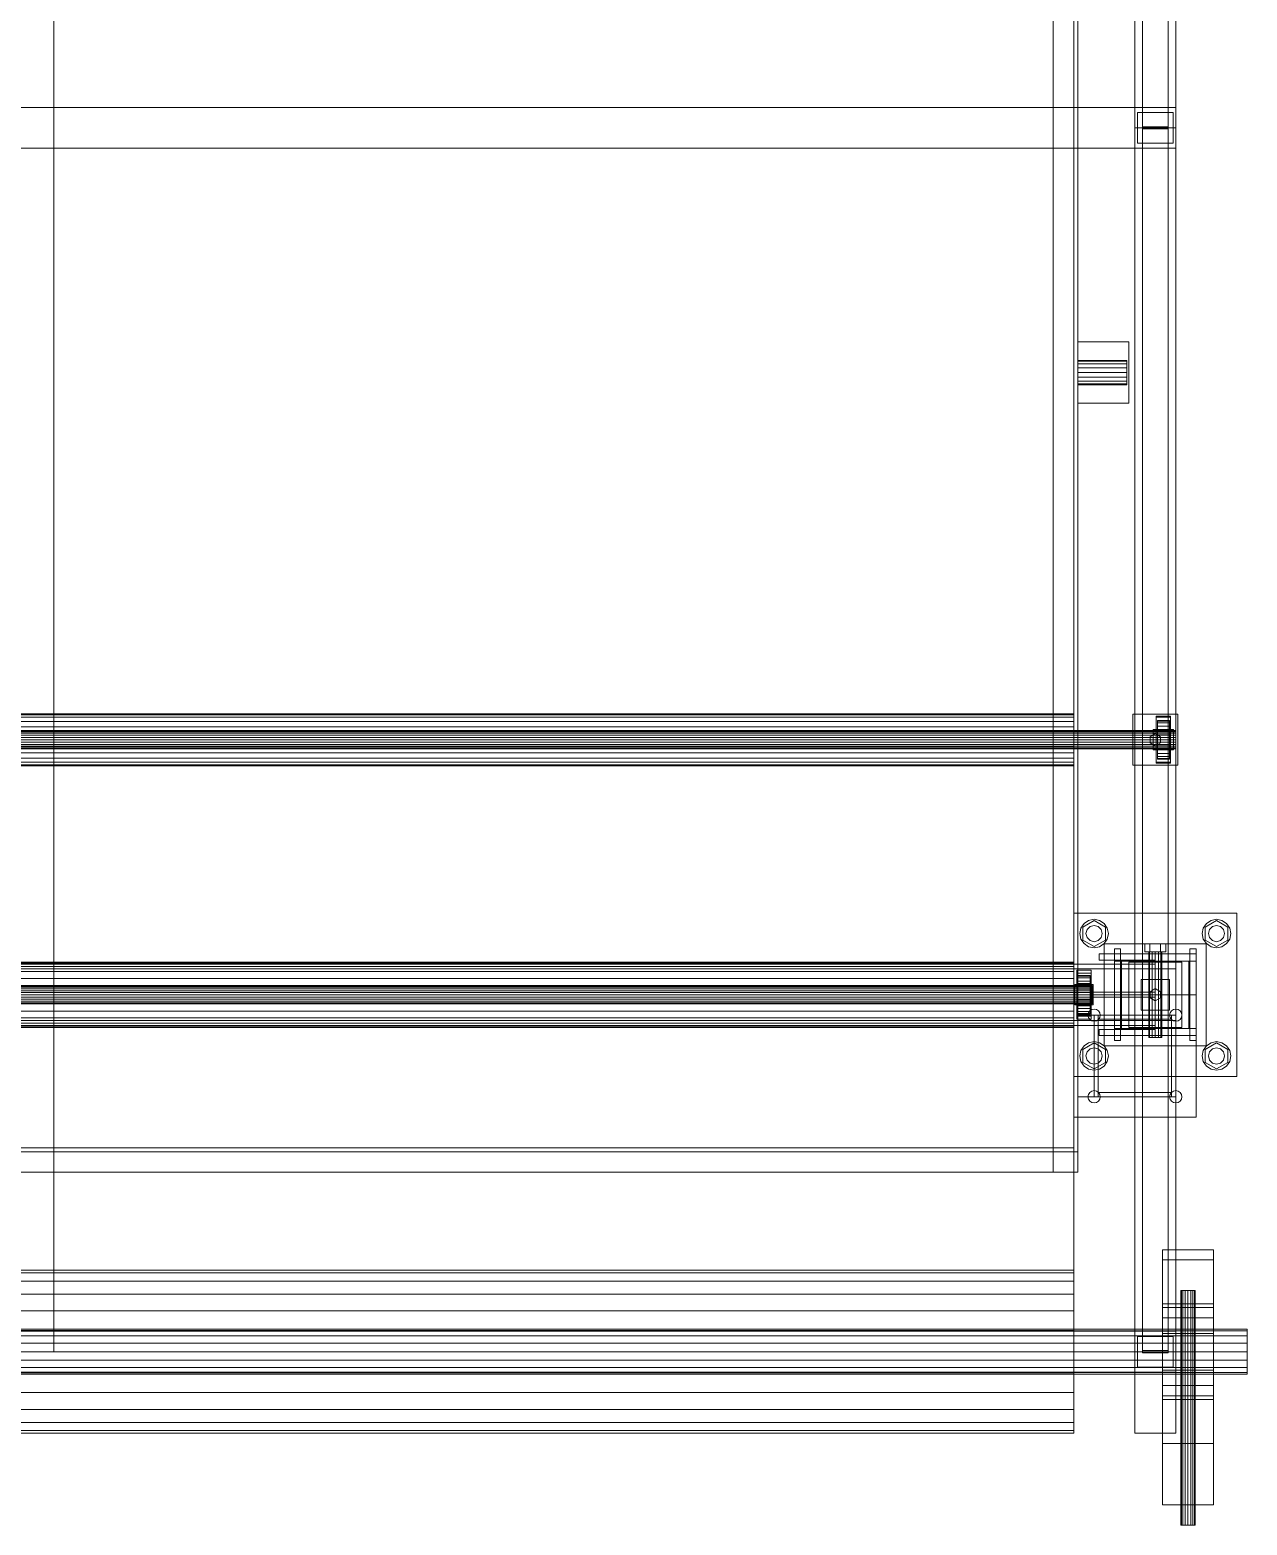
# Model space of a CAD drawing. Header units: millimetres. Extents: x -1970 to 34302, y -65268 to 6837.
# Drawn here: x 981 to 2174, y -56170 to -54704 of the extents above; entities that cross this region are included whole.
import ezdxf

# ---------------------------------------------------------------- set-up
doc = ezdxf.new("R2010")
doc.units = ezdxf.units.MM
doc.layers.add('DET_BUFFER_superior', color=7, linetype='Continuous', lineweight=0)

msp = doc.modelspace()

# ---------------------------------------------------------------- linework, layer by layer
at = {"layer": 'DET_BUFFER_superior'}
for p, q in [((2004, -53500), (2004, -56000)), ((2064, -53600), (2064, -54800)), ((2071.5, -53598.878), (2071.5, -54798.878)), ((2071.5, -54801.122), (2071.5, -53601.122)), ((2096.5, -54798.878), (2096.5, -53598.878)), ((2096.5, -54801.122), (2096.5, -53601.122)), ((2104, -54800), (2104, -53600)), ((1984, -55824), (1984, -54176)), ((2008, -54176), (2008, -55824)), ((2004, -55804), (2004, -54196)), ((2008, -54196), (2008, -55804)), ((2004, -54200), (2004, -55800)), ((1004, -54670), (1004, -55650)), ((2004, -55650), (2004, -54670)), ((-96, -54780), (2104, -54780)), ((2104, -54780), (2104, -54820)), ((2066.5, -54785), (2101.5, -54785)), ((2066.5, -54815), (2066.5, -54785)), ((2096.5, -54798.878), (2071.5, -54798.878)), ((2071.5, -54798.878), (2071.5, -54801.122)), ((2071.5, -55998.878), (2071.5, -54798.878)), ((2096.5, -54801.122), (2096.5, -54798.878)), ((2096.5, -55998.878), (2096.5, -54798.878)), ((2101.5, -54785), (2101.5, -54815)), ((2064, -54800), (2104, -54800)), ((2064, -54800), (2064, -56000)), ((2071.5, -54801.122), (2096.5, -54801.122)), ((2071.5, -54801.122), (2071.5, -56001.122)), ((2096.5, -56001.122), (2096.5, -54801.122)), ((2104, -56000), (2104, -54800)), ((2104, -54820), (-96, -54820)), ((2101.5, -54815), (2066.5, -54815)), ((2008, -55070), (2008, -55010)), ((2008, -55010), (2058, -55010)), ((2058, -55010), (2058, -55070)), ((2008, -55028.913), (2008, -55028)), ((2056, -55028), (2008, -55028)), ((2008, -55028.913), (2008, -55031.515)), ((2008, -55028.913), (2056, -55028.913)), ((2008, -55031.515), (2008, -55035.408)), ((2008, -55031.515), (2056, -55031.515)), ((2056, -55028), (2056, -55028.913)), ((2056, -55028.913), (2056, -55031.515)), ((2056, -55031.515), (2056, -55035.408)), ((2008, -55035.408), (2008, -55040)), ((2008, -55035.408), (2056, -55035.408)), ((2008, -55040), (2008, -55044.592)), ((2008, -55040), (2056, -55040)), ((2008, -55044.592), (2008, -55048.485)), ((2008, -55044.592), (2056, -55044.592)), ((2056, -55035.408), (2056, -55040)), ((2056, -55040), (2056, -55044.592)), ((2056, -55044.592), (2056, -55048.485)), ((2008, -55048.485), (2008, -55051.087)), ((2008, -55048.485), (2056, -55048.485)), ((2008, -55051.087), (2008, -55052)), ((2008, -55051.087), (2056, -55051.087)), ((2008, -55052), (2056, -55052)), ((2056, -55048.485), (2056, -55051.087)), ((2056, -55051.087), (2056, -55052)), ((2058, -55070), (2008, -55070)), ((4, -55374.6), (2004, -55374.6)), ((2004, -55375.465), (4, -55375.465)), ((2004, -55378.003), (4, -55378.003)), ((2004, -55382.039), (4, -55382.039)), ((2004, -55375.465), (2004, -55374.6)), ((2004, -55375.465), (2004, -55378.003)), ((2004, -55378.003), (2004, -55382.039)), ((2004, -55382.039), (2004, -55387.3)), ((2062, -55425), (2062, -55375)), ((2062, -55375), (2106, -55375)), ((2085, -55423), (2085, -55377)), ((2085, -55377), (2099, -55377)), ((2085, -55390), (2085, -55378)), ((2085, -55378), (2099, -55378)), ((2086, -55391), (2086, -55381)), ((2086, -55381), (2086, -55381.647)), ((2086, -55381), (2098, -55381)), ((2086, -55381.647), (2086, -55391.307)), ((2098, -55381.647), (2086, -55381.647)), ((2086, -55381.647), (2086, -55383.546)), ((2086, -55383.546), (2086, -55392.206)), ((2098, -55383.546), (2086, -55383.546)), ((2086, -55383.546), (2086, -55386.565)), ((2098, -55381.647), (2098, -55381)), ((2098, -55381), (2098, -55391)), ((2098, -55391.307), (2098, -55381.647)), ((2098, -55383.546), (2098, -55381.647)), ((2098, -55392.206), (2098, -55383.546)), ((2098, -55386.565), (2098, -55383.546)), ((2099, -55377), (2099, -55423)), ((2099, -55378), (2099, -55390)), ((2106, -55375), (2106, -55425)), ((-96, -55391), (2104, -55391)), ((2104, -55391.307), (-96, -55391.307)), ((2104, -55392.206), (-96, -55392.206)), ((2104, -55393.636), (-96, -55393.636)), ((2104, -55395.5), (-96, -55395.5)), ((2104, -55397.671), (-96, -55397.671)), ((2104, -55400), (-96, -55400)), ((2004, -55387.3), (4, -55387.3)), ((2004, -55393.426), (4, -55393.426)), ((2004, -55400), (4, -55400)), ((2004, -55387.3), (2004, -55393.426)), ((2004, -55393.426), (2004, -55400)), ((2004, -55400), (2004, -55406.574)), ((2084, -55394), (2078.804, -55397)), ((2078.804, -55397), (2078.804, -55403)), ((2082, -55410), (2082, -55390)), ((2082, -55390), (2102, -55390)), ((2089.196, -55397), (2084, -55394)), ((2099, -55390), (2085, -55390)), ((2086, -55386.565), (2086, -55393.636)), ((2098, -55386.565), (2086, -55386.565)), ((2086, -55386.565), (2086, -55390.5)), ((2086, -55390.5), (2086, -55395.5)), ((2098, -55390.5), (2086, -55390.5)), ((2086, -55390.5), (2086, -55395.082)), ((2086, -55391.307), (2086, -55391)), ((2098, -55391), (2086, -55391)), ((2086, -55391.307), (2098, -55391.307)), ((2086, -55392.206), (2086, -55391.307)), ((2086, -55392.206), (2098, -55392.206)), ((2086, -55393.636), (2086, -55392.206)), ((2086, -55393.636), (2098, -55393.636)), ((2086, -55395.5), (2086, -55393.636)), ((2086, -55395.082), (2086, -55397.671)), ((2098, -55395.082), (2086, -55395.082)), ((2086, -55395.082), (2086, -55400)), ((2086, -55395.5), (2098, -55395.5)), ((2086, -55397.671), (2086, -55395.5)), ((2086, -55397.671), (2098, -55397.671)), ((2086, -55400), (2086, -55397.671)), ((2086, -55400), (2098, -55400)), ((2086, -55400), (2086, -55404.918)), ((2086, -55402.329), (2086, -55400)), ((2089.196, -55403), (2089.196, -55397)), ((2098, -55393.636), (2098, -55386.565)), ((2098, -55390.5), (2098, -55386.565)), ((2098, -55395.5), (2098, -55390.5)), ((2098, -55395.082), (2098, -55390.5)), ((2098, -55391), (2098, -55391.307)), ((2098, -55391.307), (2098, -55392.206)), ((2098, -55392.206), (2098, -55393.636)), ((2098, -55393.636), (2098, -55395.5)), ((2098, -55397.671), (2098, -55395.082)), ((2098, -55400), (2098, -55395.082)), ((2098, -55395.5), (2098, -55397.671)), ((2098, -55397.671), (2098, -55400)), ((2098, -55400), (2098, -55402.329)), ((2098, -55404.918), (2098, -55400)), ((2102, -55390), (2102, -55410)), ((2104, -55391.307), (2104, -55391)), ((2104, -55391.307), (2104, -55392.206)), ((2104, -55392.206), (2104, -55393.636)), ((2104, -55393.636), (2104, -55395.5)), ((2104, -55395.5), (2104, -55397.671)), ((2104, -55397.671), (2104, -55400)), ((2104, -55400), (2104, -55402.329)), ((2104, -55402.329), (-96, -55402.329)), ((2104, -55404.5), (-96, -55404.5)), ((2104, -55406.364), (-96, -55406.364)), ((2104, -55407.794), (-96, -55407.794)), ((2104, -55408.693), (-96, -55408.693)), ((2104, -55409), (-96, -55409)), ((2004, -55406.574), (4, -55406.574)), ((2004, -55412.7), (4, -55412.7)), ((2004, -55406.574), (2004, -55412.7)), ((2004, -55412.7), (2004, -55417.961)), ((2078.804, -55403), (2084, -55406)), ((2102, -55410), (2082, -55410)), ((2084, -55406), (2089.196, -55403)), ((2085, -55422), (2085, -55410)), ((2085, -55410), (2099, -55410)), ((2086, -55404.918), (2086, -55402.329)), ((2086, -55402.329), (2098, -55402.329)), ((2086, -55404.5), (2086, -55402.329)), ((2086, -55409.5), (2086, -55404.5)), ((2086, -55404.5), (2098, -55404.5)), ((2086, -55406.364), (2086, -55404.5)), ((2098, -55404.918), (2086, -55404.918)), ((2086, -55404.918), (2086, -55409.5)), ((2086, -55413.435), (2086, -55406.364)), ((2086, -55406.364), (2098, -55406.364)), ((2086, -55407.794), (2086, -55406.364)), ((2086, -55416.454), (2086, -55407.794)), ((2086, -55407.794), (2098, -55407.794)), ((2086, -55408.693), (2086, -55407.794)), ((2086, -55418.353), (2086, -55408.693)), ((2086, -55408.693), (2098, -55408.693)), ((2086, -55409), (2086, -55408.693)), ((2086, -55419), (2086, -55409)), ((2086, -55409), (2098, -55409)), ((2098, -55409.5), (2086, -55409.5)), ((2086, -55409.5), (2086, -55413.435)), ((2098, -55413.435), (2086, -55413.435)), ((2086, -55413.435), (2086, -55416.454)), ((2098, -55402.329), (2098, -55404.918)), ((2098, -55402.329), (2098, -55404.5)), ((2098, -55404.5), (2098, -55409.5)), ((2098, -55404.5), (2098, -55406.364)), ((2098, -55409.5), (2098, -55404.918)), ((2098, -55406.364), (2098, -55413.435)), ((2098, -55406.364), (2098, -55407.794)), ((2098, -55407.794), (2098, -55416.454)), ((2098, -55407.794), (2098, -55408.693)), ((2098, -55408.693), (2098, -55418.353)), ((2098, -55408.693), (2098, -55409)), ((2098, -55409), (2098, -55419)), ((2098, -55413.435), (2098, -55409.5)), ((2098, -55416.454), (2098, -55413.435)), ((2099, -55410), (2099, -55422)), ((2104, -55402.329), (2104, -55404.5)), ((2104, -55404.5), (2104, -55406.364)), ((2104, -55406.364), (2104, -55407.794)), ((2104, -55407.794), (2104, -55408.693)), ((2104, -55408.693), (2104, -55409)), ((2004, -55417.961), (4, -55417.961)), ((2004, -55421.997), (4, -55421.997)), ((2004, -55424.535), (4, -55424.535)), ((2004, -55425.4), (4, -55425.4)), ((2004, -55417.961), (2004, -55421.997)), ((2004, -55421.997), (2004, -55424.535)), ((2004, -55424.535), (2004, -55425.4)), ((2106, -55425), (2062, -55425)), ((2099, -55422), (2085, -55422)), ((2099, -55423), (2085, -55423)), ((2098, -55416.454), (2086, -55416.454)), ((2086, -55416.454), (2086, -55418.353)), ((2098, -55418.353), (2086, -55418.353)), ((2086, -55418.353), (2086, -55419)), ((2098, -55419), (2086, -55419)), ((2098, -55418.353), (2098, -55416.454)), ((2098, -55419), (2098, -55418.353)), ((2004, -55730), (2004, -55570)), ((2004, -55570), (2164, -55570)), ((2018.642, -55577.066), (2024, -55576)), ((2024, -55576), (2029.358, -55577.066)), ((2138.642, -55577.066), (2144, -55576)), ((2144, -55576), (2149.358, -55577.066)), ((2164, -55570), (2164, -55730)), ((2010, -55590), (2011.066, -55584.642)), ((2011.066, -55595.358), (2010, -55590)), ((2011.066, -55584.642), (2014.101, -55580.101)), ((2012.915, -55583.6), (2024, -55577.2)), ((2012.915, -55596.4), (2012.915, -55583.6)), ((2014.101, -55580.101), (2018.642, -55577.066)), ((2016, -55590), (2017.072, -55586)), ((2017.072, -55594), (2016, -55590)), ((2017.072, -55586), (2020, -55583.072)), ((2020, -55583.072), (2024, -55582)), ((2024, -55577.2), (2035.085, -55583.6)), ((2024, -55582), (2028, -55583.072)), ((2028, -55583.072), (2030.928, -55586)), ((2029.358, -55577.066), (2033.899, -55580.101)), ((2030.928, -55586), (2032, -55590)), ((2032, -55590), (2030.928, -55594)), ((2033.899, -55580.101), (2036.934, -55584.642)), ((2035.085, -55583.6), (2035.085, -55596.4)), ((2036.934, -55584.642), (2038, -55590)), ((2038, -55590), (2036.934, -55595.358)), ((2130, -55590), (2131.066, -55584.642)), ((2131.066, -55595.358), (2130, -55590)), ((2131.066, -55584.642), (2134.101, -55580.101)), ((2132.915, -55583.6), (2144, -55577.2)), ((2132.915, -55596.4), (2132.915, -55583.6)), ((2134.101, -55580.101), (2138.642, -55577.066)), ((2136, -55590), (2137.072, -55586)), ((2137.072, -55594), (2136, -55590)), ((2137.072, -55586), (2140, -55583.072)), ((2140, -55583.072), (2144, -55582)), ((2144, -55577.2), (2155.085, -55583.6)), ((2144, -55582), (2148, -55583.072)), ((2148, -55583.072), (2150.928, -55586)), ((2149.358, -55577.066), (2153.899, -55580.101)), ((2150.928, -55586), (2152, -55590)), ((2152, -55590), (2150.928, -55594)), ((2153.899, -55580.101), (2156.934, -55584.642)), ((2155.085, -55583.6), (2155.085, -55596.4)), ((2156.934, -55584.642), (2158, -55590)), ((2158, -55590), (2156.934, -55595.358)), ((2014.101, -55599.899), (2011.066, -55595.358)), ((2024, -55602.8), (2012.915, -55596.4)), ((2018.642, -55602.934), (2014.101, -55599.899)), ((2020, -55596.928), (2017.072, -55594)), ((2024, -55604), (2018.642, -55602.934)), ((2024, -55598), (2020, -55596.928)), ((2035.085, -55596.4), (2024, -55602.8)), ((2028, -55596.928), (2024, -55598)), ((2029.358, -55602.934), (2024, -55604)), ((2030.928, -55594), (2028, -55596.928)), ((2033.899, -55599.899), (2029.358, -55602.934)), ((2036.934, -55595.358), (2033.899, -55599.899)), ((2034, -55700), (2034, -55600)), ((2034, -55600), (2134, -55600)), ((2044, -55695), (2044, -55605)), ((2050, -55605), (2044, -55605)), ((2050, -55695), (2050, -55605)), ((2073.6, -55600), (2078.8, -55600)), ((2073.6, -55600), (2073.6, -55608)), ((2078.8, -55600), (2089.2, -55600)), ((2078.8, -55608), (2078.8, -55600)), ((2089.2, -55600), (2094.4, -55600)), ((2089.2, -55608), (2089.2, -55600)), ((2094.4, -55608), (2094.4, -55600)), ((2118, -55695), (2118, -55605)), ((2124, -55605), (2118, -55605)), ((2124, -55695), (2124, -55605)), ((2134.101, -55599.899), (2131.066, -55595.358)), ((2144, -55602.8), (2132.915, -55596.4)), ((2134, -55600), (2134, -55700)), ((2138.642, -55602.934), (2134.101, -55599.899)), ((2140, -55596.928), (2137.072, -55594)), ((2144, -55604), (2138.642, -55602.934)), ((2144, -55598), (2140, -55596.928)), ((2155.085, -55596.4), (2144, -55602.8)), ((2148, -55596.928), (2144, -55598)), ((2149.358, -55602.934), (2144, -55604)), ((2150.928, -55594), (2148, -55596.928)), ((2153.899, -55599.899), (2149.358, -55602.934)), ((2156.934, -55595.358), (2153.899, -55599.899)), ((2084, -55620), (-76, -55620)), ((4, -55618), (2004, -55618)), ((2004, -55619.09), (4, -55619.09)), ((2004, -55619.09), (2004, -55618)), ((2004, -55619.09), (2004, -55622.287)), ((2084, -55610), (2029, -55610)), ((2029, -55616), (2029, -55610)), ((2084, -55616), (2029, -55616)), ((2044, -55617), (2044, -55610)), ((2044, -55610), (2124, -55610)), ((2124, -55617), (2044, -55617)), ((2044, -55683), (2044, -55617)), ((2044, -55617), (2051, -55617)), ((2051, -55617), (2051, -55683)), ((2058, -55682), (2058, -55618)), ((2058, -55618), (2110, -55618)), ((2078.8, -55608), (2073.6, -55608)), ((2077.6, -55608), (2078.457, -55608)), ((2077.6, -55608), (2077.6, -55692)), ((2078.457, -55608), (2080.8, -55608)), ((2078.457, -55692), (2078.457, -55608)), ((2078.8, -55608), (2089.2, -55608)), ((2080.8, -55608), (2084, -55608)), ((2080.8, -55692), (2080.8, -55608)), ((2084, -55608), (2087.2, -55608)), ((2084, -55692), (2084, -55608)), ((2084, -55616), (2084, -55610)), ((2084, -55620), (2084, -55680)), ((2087.2, -55608), (2089.543, -55608)), ((2087.2, -55692), (2087.2, -55608)), ((2089.2, -55608), (2094.4, -55608)), ((2089.543, -55608), (2090.4, -55608)), ((2089.543, -55692), (2089.543, -55608)), ((2090.4, -55692), (2090.4, -55608)), ((2110, -55618), (2110, -55682)), ((2117, -55683), (2117, -55617)), ((2117, -55617), (2124, -55617)), ((2124, -55610), (2124, -55617)), ((2124, -55617), (2124, -55683)), ((-96, -55624.6), (2104, -55624.6)), ((2004, -55622.287), (4, -55622.287)), ((2004, -55627.373), (4, -55627.373)), ((2004, -55634), (4, -55634)), ((2004, -55622.287), (2004, -55627.373)), ((2004, -55627.373), (2004, -55634)), ((2004, -55634), (2004, -55641.718)), ((2007, -55674), (2007, -55626)), ((2007, -55626), (2021, -55626)), ((2007, -55639), (2007, -55629)), ((2007, -55629), (2021, -55629)), ((2008, -55641), (2008, -55631)), ((2008, -55631), (2008, -55631.647)), ((2008, -55631), (2020, -55631)), ((2008, -55631.647), (2008, -55641.307)), ((2020, -55631.647), (2008, -55631.647)), ((2008, -55631.647), (2008, -55633.546)), ((2008, -55633.546), (2008, -55642.206)), ((2020, -55633.546), (2008, -55633.546)), ((2008, -55633.546), (2008, -55636.565)), ((2020, -55631.647), (2020, -55631)), ((2020, -55631), (2020, -55641)), ((2020, -55641.307), (2020, -55631.647)), ((2020, -55633.546), (2020, -55631.647)), ((2020, -55642.206), (2020, -55633.546)), ((2020, -55636.565), (2020, -55633.546)), ((2021, -55626), (2021, -55674)), ((2021, -55629), (2021, -55639)), ((2104, -55624.6), (2104, -55675.4)), ((2084, -55647.5), (-76, -55647.5)), ((-14, -55641), (2022, -55641)), ((2022, -55641.307), (-14, -55641.307)), ((2022, -55642.206), (-14, -55642.206)), ((2022, -55643.636), (-14, -55643.636)), ((2022, -55645.5), (-14, -55645.5)), ((2022, -55647.671), (-14, -55647.671)), ((2004, -55641.718), (4, -55641.718)), ((2004, -55641.718), (2004, -55650)), ((2005, -55640), (2023, -55640)), ((2005, -55660), (2005, -55640)), ((2021, -55639), (2007, -55639)), ((2008, -55636.565), (2008, -55643.636)), ((2020, -55636.565), (2008, -55636.565)), ((2008, -55636.565), (2008, -55640.5)), ((2008, -55640.5), (2008, -55645.5)), ((2020, -55640.5), (2008, -55640.5)), ((2008, -55640.5), (2008, -55645.082)), ((2008, -55641.307), (2008, -55641)), ((2020, -55641), (2008, -55641)), ((2008, -55641.307), (2020, -55641.307)), ((2008, -55642.206), (2008, -55641.307)), ((2008, -55642.206), (2020, -55642.206)), ((2008, -55643.636), (2008, -55642.206)), ((2008, -55643.636), (2020, -55643.636)), ((2008, -55645.5), (2008, -55643.636)), ((2008, -55645.082), (2008, -55647.671)), ((2020, -55645.082), (2008, -55645.082)), ((2008, -55645.082), (2008, -55650)), ((2008, -55645.5), (2020, -55645.5)), ((2008, -55647.671), (2008, -55645.5)), ((2008, -55647.671), (2020, -55647.671)), ((2008, -55650), (2008, -55647.671)), ((2020, -55643.636), (2020, -55636.565)), ((2020, -55640.5), (2020, -55636.565)), ((2020, -55645.5), (2020, -55640.5)), ((2020, -55645.082), (2020, -55640.5)), ((2020, -55641), (2020, -55641.307)), ((2020, -55641.307), (2020, -55642.206)), ((2020, -55642.206), (2020, -55643.636)), ((2020, -55643.636), (2020, -55645.5)), ((2020, -55647.671), (2020, -55645.082)), ((2020, -55650), (2020, -55645.082)), ((2020, -55645.5), (2020, -55647.671)), ((2020, -55647.671), (2020, -55650)), ((2022, -55641.307), (2022, -55641)), ((2022, -55641.307), (2022, -55642.206)), ((2022, -55642.206), (2022, -55643.636)), ((2022, -55643.636), (2022, -55645.5)), ((2022, -55645.5), (2022, -55647.671)), ((2022, -55647.671), (2022, -55650)), ((2023, -55640), (2023, -55660)), ((2070, -55665), (2070, -55635)), ((2070, -55635), (2098, -55635)), ((2084, -55644), (2078.804, -55647)), ((2078.804, -55647), (2078.804, -55653)), ((2089.196, -55647), (2084, -55644)), ((2084, -55647.5), (2084, -55652.5)), ((2089.196, -55653), (2089.196, -55647)), ((2098, -55635), (2098, -55665)), ((-76, -55652.5), (2084, -55652.5)), ((2022, -55650), (-14, -55650)), ((2022, -55652.329), (-14, -55652.329)), ((2022, -55654.5), (-14, -55654.5)), ((2022, -55656.364), (-14, -55656.364)), ((2022, -55657.794), (-14, -55657.794)), ((2022, -55658.693), (-14, -55658.693)), ((2022, -55659), (-14, -55659)), ((1004, -55650), (4, -55650)), ((2004, -55650), (4, -55650)), ((2004, -55658.282), (4, -55658.282)), ((2004, -55650), (1004, -55650)), ((1004, -55650), (1004, -56000)), ((2004, -55770), (2004, -55650)), ((2004, -55650), (2124, -55650)), ((2004, -56000), (2004, -55650)), ((2004, -55650), (2004, -55658.282)), ((2004, -55658.282), (2004, -55666)), ((2023, -55660), (2005, -55660)), ((2007, -55671), (2007, -55661)), ((2007, -55661), (2021, -55661)), ((2008, -55650), (2020, -55650)), ((2008, -55650), (2008, -55654.918)), ((2008, -55652.329), (2008, -55650)), ((2008, -55654.918), (2008, -55652.329)), ((2008, -55652.329), (2020, -55652.329)), ((2008, -55654.5), (2008, -55652.329)), ((2008, -55659.5), (2008, -55654.5)), ((2008, -55654.5), (2020, -55654.5)), ((2008, -55656.364), (2008, -55654.5)), ((2020, -55654.918), (2008, -55654.918)), ((2008, -55654.918), (2008, -55659.5)), ((2008, -55663.435), (2008, -55656.364)), ((2008, -55656.364), (2020, -55656.364)), ((2008, -55657.794), (2008, -55656.364)), ((2008, -55666.454), (2008, -55657.794)), ((2008, -55657.794), (2020, -55657.794)), ((2008, -55658.693), (2008, -55657.794)), ((2008, -55668.353), (2008, -55658.693)), ((2008, -55658.693), (2020, -55658.693)), ((2008, -55659), (2008, -55658.693)), ((2008, -55669), (2008, -55659)), ((2008, -55659), (2020, -55659)), ((2020, -55659.5), (2008, -55659.5)), ((2008, -55659.5), (2008, -55663.435)), ((2020, -55663.435), (2008, -55663.435)), ((2008, -55663.435), (2008, -55666.454)), ((2020, -55650), (2020, -55652.329)), ((2020, -55654.918), (2020, -55650)), ((2020, -55652.329), (2020, -55654.918)), ((2020, -55652.329), (2020, -55654.5)), ((2020, -55654.5), (2020, -55659.5)), ((2020, -55654.5), (2020, -55656.364)), ((2020, -55659.5), (2020, -55654.918)), ((2020, -55656.364), (2020, -55663.435)), ((2020, -55656.364), (2020, -55657.794)), ((2020, -55657.794), (2020, -55666.454)), ((2020, -55657.794), (2020, -55658.693)), ((2020, -55658.693), (2020, -55668.353)), ((2020, -55658.693), (2020, -55659)), ((2020, -55659), (2020, -55669)), ((2020, -55663.435), (2020, -55659.5)), ((2020, -55666.454), (2020, -55663.435)), ((2021, -55661), (2021, -55671)), ((2021.704, -55664.457), (2024, -55664)), ((2022, -55650), (2022, -55652.329)), ((2022, -55652.329), (2022, -55654.5)), ((2022, -55654.5), (2022, -55656.364)), ((2022, -55656.364), (2022, -55657.794)), ((2022, -55657.794), (2022, -55658.693)), ((2022, -55658.693), (2022, -55659)), ((2024, -55664), (2026.296, -55664.457)), ((2078.804, -55653), (2084, -55656)), ((2084, -55656), (2089.196, -55653)), ((2101.704, -55664.457), (2104, -55664)), ((2104, -55664), (2106.296, -55664.457)), ((2124, -55650), (2124, -55770)), ((2104, -55675.4), (-96, -55675.4)), ((2004, -55666), (4, -55666)), ((2004, -55672.627), (4, -55672.627)), ((2004, -55677.713), (4, -55677.713)), ((2004, -55666), (2004, -55672.627)), ((2004, -55672.627), (2004, -55677.713)), ((2004, -55677.713), (2004, -55680.91)), ((2021, -55671), (2007, -55671)), ((2021, -55674), (2007, -55674)), ((2020, -55666.454), (2008, -55666.454)), ((2008, -55666.454), (2008, -55668.353)), ((2020, -55668.353), (2008, -55668.353)), ((2008, -55668.353), (2008, -55669)), ((2020, -55669), (2008, -55669)), ((2008, -55750), (2008, -55670)), ((2008, -55670), (2028, -55670)), ((2018, -55670), (2018.457, -55667.704)), ((2018.457, -55672.296), (2018, -55670)), ((2018.457, -55667.704), (2019.757, -55665.757)), ((2019.757, -55674.243), (2018.457, -55672.296)), ((2019.757, -55665.757), (2021.704, -55664.457)), ((2021.704, -55675.543), (2019.757, -55674.243)), ((2020, -55668.353), (2020, -55666.454)), ((2020, -55669), (2020, -55668.353)), ((2024, -55676), (2021.704, -55675.543)), ((2024, -55750), (2024, -55670)), ((2024, -55670), (2028, -55670)), ((2026.296, -55675.543), (2024, -55676)), ((2026.296, -55664.457), (2028.243, -55665.757)), ((2028.243, -55674.243), (2026.296, -55675.543)), ((2028, -55670), (2028, -55750)), ((2028, -55674), (2028, -55670)), ((2028, -55670), (2100, -55670)), ((2100, -55674), (2028, -55674)), ((2028.243, -55665.757), (2029.543, -55667.704)), ((2029.543, -55672.296), (2028.243, -55674.243)), ((2029.543, -55667.704), (2030, -55670)), ((2030, -55670), (2029.543, -55672.296)), ((2098, -55665), (2070, -55665)), ((2098, -55670), (2098.457, -55667.704)), ((2098.457, -55672.296), (2098, -55670)), ((2098.457, -55667.704), (2099.757, -55665.757)), ((2099.757, -55674.243), (2098.457, -55672.296)), ((2099.757, -55665.757), (2101.704, -55664.457)), ((2101.704, -55675.543), (2099.757, -55674.243)), ((2100, -55750), (2100, -55670)), ((2100, -55670), (2104, -55670)), ((2100, -55670), (2100, -55674)), ((2104, -55676), (2101.704, -55675.543)), ((2104, -55670), (2104, -55750)), ((2106.296, -55675.543), (2104, -55676)), ((2106.296, -55664.457), (2108.243, -55665.757)), ((2108.243, -55674.243), (2106.296, -55675.543)), ((2108.243, -55665.757), (2109.543, -55667.704)), ((2109.543, -55672.296), (2108.243, -55674.243)), ((2109.543, -55667.704), (2110, -55670)), ((2110, -55670), (2109.543, -55672.296)), ((-76, -55680), (2084, -55680)), ((2004, -55680.91), (4, -55680.91)), ((2004, -55682), (4, -55682)), ((2004, -55680.91), (2004, -55682)), ((2084, -55684), (2029, -55684)), ((2029, -55690), (2029, -55684)), ((2084, -55690), (2029, -55690)), ((2044, -55690), (2044, -55683)), ((2044, -55683), (2124, -55683)), ((2051, -55683), (2044, -55683)), ((2124, -55690), (2044, -55690)), ((2110, -55682), (2058, -55682)), ((2078.457, -55692), (2077.6, -55692)), ((2078.457, -55692), (2080.8, -55692)), ((2080.8, -55692), (2084, -55692)), ((2084, -55690), (2084, -55684)), ((2084, -55692), (2087.2, -55692)), ((2087.2, -55692), (2089.543, -55692)), ((2089.543, -55692), (2090.4, -55692)), ((2124, -55683), (2117, -55683)), ((2124, -55683), (2124, -55690)), ((2010, -55710), (2011.066, -55704.642)), ((2011.066, -55704.642), (2014.101, -55700.101)), ((2012.915, -55703.6), (2024, -55697.2)), ((2012.915, -55716.4), (2012.915, -55703.6)), ((2014.101, -55700.101), (2018.642, -55697.066)), ((2016, -55710), (2017.072, -55706)), ((2017.072, -55706), (2020, -55703.072)), ((2018.642, -55697.066), (2024, -55696)), ((2020, -55703.072), (2024, -55702)), ((2024, -55696), (2029.358, -55697.066)), ((2024, -55697.2), (2035.085, -55703.6)), ((2024, -55702), (2028, -55703.072)), ((2028, -55703.072), (2030.928, -55706)), ((2029.358, -55697.066), (2033.899, -55700.101)), ((2030.928, -55706), (2032, -55710)), ((2033.899, -55700.101), (2036.934, -55704.642)), ((2134, -55700), (2034, -55700)), ((2035.085, -55703.6), (2035.085, -55716.4)), ((2036.934, -55704.642), (2038, -55710)), ((2050, -55695), (2044, -55695)), ((2124, -55695), (2118, -55695)), ((2130, -55710), (2131.066, -55704.642)), ((2131.066, -55704.642), (2134.101, -55700.101)), ((2132.915, -55703.6), (2144, -55697.2)), ((2132.915, -55716.4), (2132.915, -55703.6)), ((2134.101, -55700.101), (2138.642, -55697.066)), ((2136, -55710), (2137.072, -55706)), ((2137.072, -55706), (2140, -55703.072)), ((2138.642, -55697.066), (2144, -55696)), ((2140, -55703.072), (2144, -55702)), ((2144, -55696), (2149.358, -55697.066)), ((2144, -55697.2), (2155.085, -55703.6)), ((2144, -55702), (2148, -55703.072)), ((2148, -55703.072), (2150.928, -55706)), ((2149.358, -55697.066), (2153.899, -55700.101)), ((2150.928, -55706), (2152, -55710)), ((2153.899, -55700.101), (2156.934, -55704.642)), ((2155.085, -55703.6), (2155.085, -55716.4)), ((2156.934, -55704.642), (2158, -55710)), ((2011.066, -55715.358), (2010, -55710)), ((2014.101, -55719.899), (2011.066, -55715.358)), ((2024, -55722.8), (2012.915, -55716.4)), ((2018.642, -55722.934), (2014.101, -55719.899)), ((2017.072, -55714), (2016, -55710)), ((2020, -55716.928), (2017.072, -55714)), ((2024, -55718), (2020, -55716.928)), ((2035.085, -55716.4), (2024, -55722.8)), ((2028, -55716.928), (2024, -55718)), ((2030.928, -55714), (2028, -55716.928)), ((2033.899, -55719.899), (2029.358, -55722.934)), ((2032, -55710), (2030.928, -55714)), ((2036.934, -55715.358), (2033.899, -55719.899)), ((2038, -55710), (2036.934, -55715.358)), ((2131.066, -55715.358), (2130, -55710)), ((2134.101, -55719.899), (2131.066, -55715.358)), ((2144, -55722.8), (2132.915, -55716.4)), ((2138.642, -55722.934), (2134.101, -55719.899)), ((2137.072, -55714), (2136, -55710)), ((2140, -55716.928), (2137.072, -55714)), ((2144, -55718), (2140, -55716.928)), ((2155.085, -55716.4), (2144, -55722.8)), ((2148, -55716.928), (2144, -55718)), ((2150.928, -55714), (2148, -55716.928)), ((2153.899, -55719.899), (2149.358, -55722.934)), ((2152, -55710), (2150.928, -55714)), ((2156.934, -55715.358), (2153.899, -55719.899)), ((2158, -55710), (2156.934, -55715.358)), ((2164, -55730), (2004, -55730)), ((2024, -55724), (2018.642, -55722.934)), ((2029.358, -55722.934), (2024, -55724)), ((2144, -55724), (2138.642, -55722.934)), ((2149.358, -55722.934), (2144, -55724)), ((2028, -55750), (2008, -55750)), ((2018, -55750), (2018.457, -55747.704)), ((2018.457, -55752.296), (2018, -55750)), ((2018.457, -55747.704), (2019.757, -55745.757)), ((2019.757, -55745.757), (2021.704, -55744.457)), ((2021.704, -55744.457), (2024, -55744)), ((2024, -55744), (2026.296, -55744.457)), ((2028, -55750), (2024, -55750)), ((2026.296, -55744.457), (2028.243, -55745.757)), ((2028, -55750), (2028, -55746)), ((2028, -55746), (2100, -55746)), ((2100, -55750), (2028, -55750)), ((2028.243, -55745.757), (2029.543, -55747.704)), ((2029.543, -55747.704), (2030, -55750)), ((2030, -55750), (2029.543, -55752.296)), ((2098, -55750), (2098.457, -55747.704)), ((2098.457, -55752.296), (2098, -55750)), ((2098.457, -55747.704), (2099.757, -55745.757)), ((2099.757, -55745.757), (2101.704, -55744.457)), ((2100, -55746), (2100, -55750)), ((2104, -55750), (2100, -55750)), ((2101.704, -55744.457), (2104, -55744)), ((2104, -55744), (2106.296, -55744.457)), ((2106.296, -55744.457), (2108.243, -55745.757)), ((2108.243, -55745.757), (2109.543, -55747.704)), ((2109.543, -55747.704), (2110, -55750)), ((2110, -55750), (2109.543, -55752.296)), ((2019.757, -55754.243), (2018.457, -55752.296)), ((2021.704, -55755.543), (2019.757, -55754.243)), ((2024, -55756), (2021.704, -55755.543)), ((2026.296, -55755.543), (2024, -55756)), ((2028.243, -55754.243), (2026.296, -55755.543)), ((2029.543, -55752.296), (2028.243, -55754.243)), ((2099.757, -55754.243), (2098.457, -55752.296)), ((2101.704, -55755.543), (2099.757, -55754.243)), ((2104, -55756), (2101.704, -55755.543)), ((2106.296, -55755.543), (2104, -55756)), ((2108.243, -55754.243), (2106.296, -55755.543)), ((2109.543, -55752.296), (2108.243, -55754.243)), ((2124, -55770), (2004, -55770)), ((4, -55800), (2004, -55800)), ((2004, -55804), (4, -55804)), ((24, -55800), (1984, -55800)), ((1984, -55800), (1984, -55824)), ((2004, -55800), (2004, -55804)), ((2008, -55804), (2004, -55804)), ((1984, -55824), (24, -55824)), ((2008, -55824), (1984, -55824)), ((2091, -56150), (2091, -55900)), ((2091, -55900), (2141, -55900)), ((2091, -56090), (2091, -55910)), ((2091, -55910), (2141, -55910)), ((2141, -55900), (2141, -56150)), ((2141, -55910), (2141, -56090)), ((2004, -55920), (4, -55920)), ((4, -55922.726), (2004, -55922.726)), ((2004, -55920), (2004, -55922.726)), ((2004, -55922.726), (2004, -55930.718)), ((4, -55930.718), (2004, -55930.718)), ((2004, -55930.718), (2004, -55943.431)), ((2109, -55940), (2109.533, -55940)), ((2109, -55940), (2109, -56170)), ((2109.533, -55940), (2111.05, -55940)), ((2109.533, -56170), (2109.533, -55940)), ((2111.05, -55940), (2113.321, -55940)), ((2111.05, -56170), (2111.05, -55940)), ((2113.321, -55940), (2116, -55940)), ((2113.321, -56170), (2113.321, -55940)), ((2116, -55940), (2118.679, -55940)), ((2116, -56170), (2116, -55940)), ((2118.679, -55940), (2120.95, -55940)), ((2118.679, -56170), (2118.679, -55940)), ((2120.95, -55940), (2122.467, -55940)), ((2120.95, -56170), (2120.95, -55940)), ((2122.467, -55940), (2123, -55940)), ((2122.467, -56170), (2122.467, -55940)), ((2123, -56170), (2123, -55940)), ((4, -55943.431), (2004, -55943.431)), ((2004, -55943.431), (2004, -55960)), ((2091, -55956.578), (2091, -55953)), ((2141, -55953), (2091, -55953)), ((2091, -55956.578), (2091, -55966.766)), ((2091, -55956.578), (2141, -55956.578)), ((2141, -55953), (2141, -55956.578)), ((2141, -55956.578), (2141, -55966.766)), ((4, -55960), (2004, -55960)), ((2004, -55960), (2004, -55979.294)), ((2091, -55966.766), (2091, -55982.014)), ((2091, -55966.766), (2141, -55966.766)), ((2141, -55966.766), (2141, -55982.014)), ((2174, -55978), (-166, -55978)), ((-166, -55979.675), (2174, -55979.675)), ((-166, -55984.444), (2174, -55984.444)), ((-96, -55980), (2104, -55980)), ((4, -55979.294), (2004, -55979.294)), ((2004, -55979.294), (2004, -56000)), ((2066.5, -55985), (2101.5, -55985)), ((2066.5, -56015), (2066.5, -55985)), ((2091, -55982.014), (2091, -56000)), ((2091, -55982.014), (2141, -55982.014)), ((2101.5, -55985), (2101.5, -56015)), ((2104, -55980), (2104, -56020)), ((2141, -55982.014), (2141, -56000)), ((2174, -55978), (2174, -55979.675)), ((2174, -55979.675), (2174, -55984.444)), ((2174, -55984.444), (2174, -55991.581)), ((-166, -55991.581), (2174, -55991.581)), ((-166, -56000), (2174, -56000)), ((4, -56000), (1004, -56000)), ((2004, -56000), (4, -56000)), ((1004, -56000), (2004, -56000)), ((2004, -56000), (2004, -56020.706)), ((2064, -56000), (2104, -56000)), ((2064, -56000), (2064, -56080)), ((2071.5, -56001.122), (2071.5, -55998.878)), ((2071.5, -55998.878), (2096.5, -55998.878)), ((2096.5, -56001.122), (2071.5, -56001.122)), ((2091, -56000), (2091, -56017.986)), ((2091, -56000), (2141, -56000)), ((2096.5, -55998.878), (2096.5, -56001.122)), ((2104, -56080), (2104, -56000)), ((2141, -56000), (2141, -56017.986)), ((2174, -55991.581), (2174, -56000)), ((2174, -56000), (2174, -56008.419)), ((-166, -56008.419), (2174, -56008.419)), ((-166, -56015.556), (2174, -56015.556)), ((2101.5, -56015), (2066.5, -56015)), ((2174, -56008.419), (2174, -56015.556)), ((2174, -56015.556), (2174, -56020.325)), ((-166, -56020.325), (2174, -56020.325)), ((-166, -56022), (2174, -56022)), ((2104, -56020), (-96, -56020)), ((4, -56020.706), (2004, -56020.706)), ((2004, -56020.706), (2004, -56040)), ((2091, -56017.986), (2091, -56033.234)), ((2091, -56017.986), (2141, -56017.986)), ((2141, -56017.986), (2141, -56033.234)), ((2174, -56020.325), (2174, -56022)), ((4, -56040), (2004, -56040)), ((2004, -56040), (2004, -56056.569)), ((2091, -56033.234), (2091, -56043.422)), ((2091, -56033.234), (2141, -56033.234)), ((2091, -56043.422), (2091, -56047)), ((2091, -56043.422), (2141, -56043.422)), ((2141, -56033.234), (2141, -56043.422)), ((2141, -56043.422), (2141, -56047)), ((4, -56056.569), (2004, -56056.569)), ((2004, -56056.569), (2004, -56069.282)), ((2091, -56047), (2141, -56047)), ((4, -56069.282), (2004, -56069.282)), ((2004, -56069.282), (2004, -56077.274)), ((4, -56077.274), (2004, -56077.274)), ((4, -56080), (2004, -56080)), ((2004, -56077.274), (2004, -56080)), ((2064, -56080), (2104, -56080)), ((2141, -56090), (2091, -56090)), ((2141, -56150), (2091, -56150)), ((2109.533, -56170), (2109, -56170)), ((2109.533, -56170), (2111.05, -56170)), ((2111.05, -56170), (2113.321, -56170)), ((2113.321, -56170), (2116, -56170)), ((2116, -56170), (2118.679, -56170)), ((2118.679, -56170), (2120.95, -56170)), ((2120.95, -56170), (2122.467, -56170)), ((2122.467, -56170), (2123, -56170))]:
    msp.add_line(p, q, dxfattribs=at)

doc.saveas('drawing.dxf')
